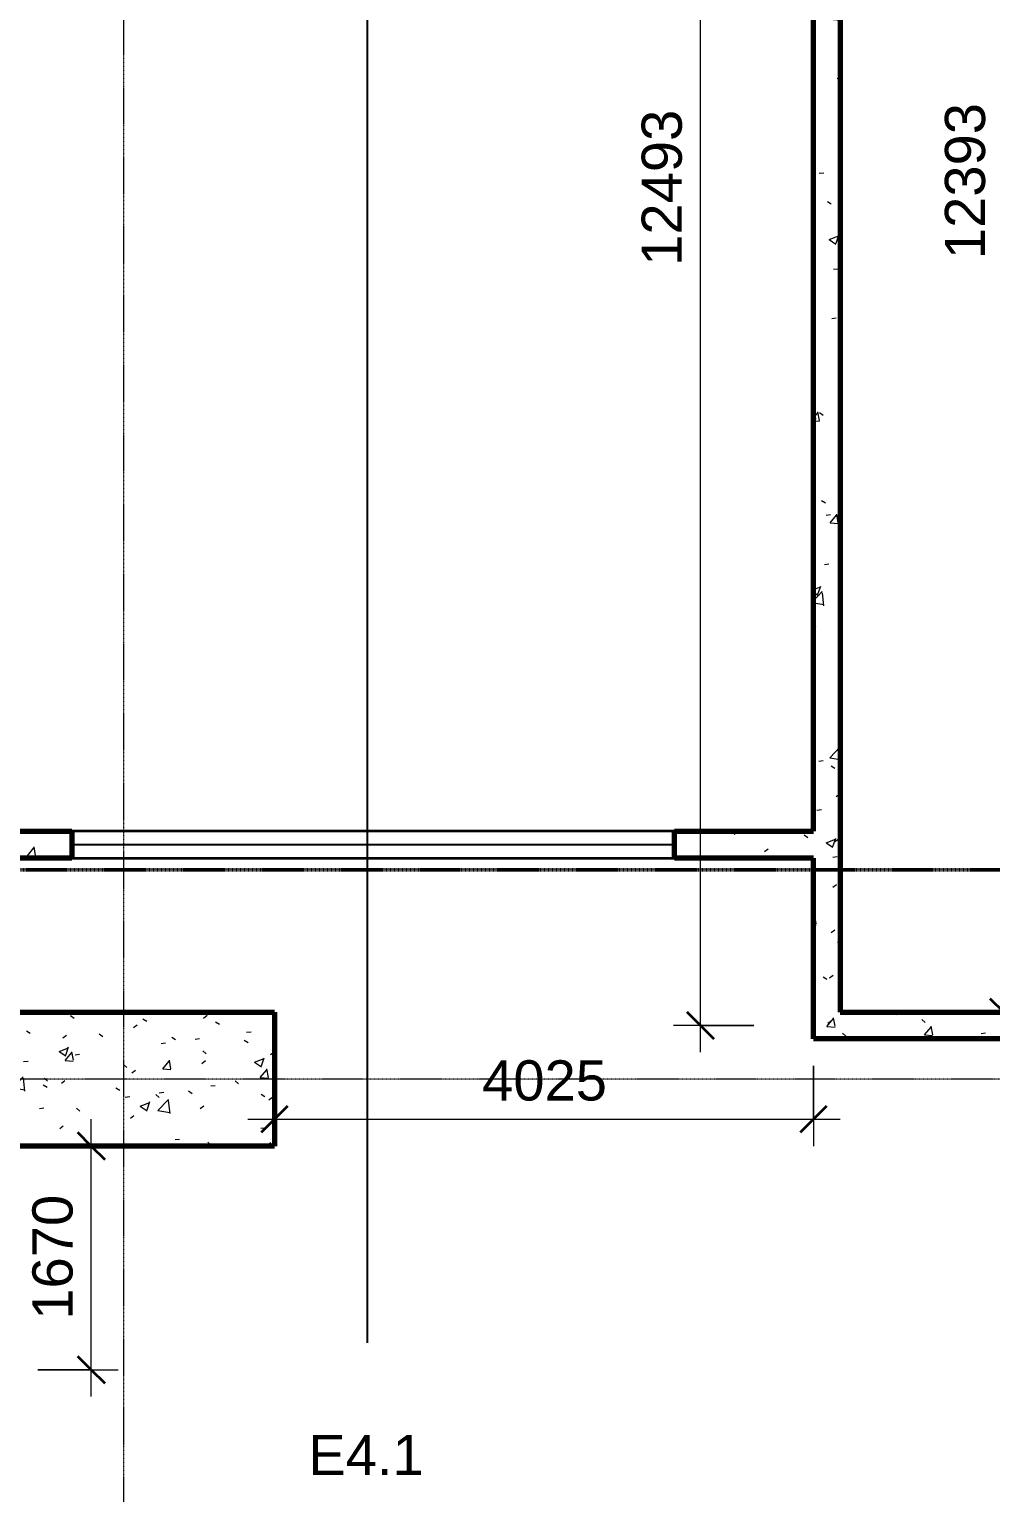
# Model space of a CAD drawing. Header units: millimetres. Extents: x -920221 to -841619, y -18676 to 22445.
# Drawn here: x -893588 to -886408, y 491 to 11415 of the extents above; entities that cross this region are included whole.
import ezdxf

# ---------------------------------------------------------------- set-up
doc = ezdxf.new("R2010")
doc.units = ezdxf.units.MM
doc.linetypes.add('DPA_Grid _ Level 100', pattern=[10, 5.5, -1.6, 1.3, -1.6])
for name, color, linetype, lineweight in [('A-ANNO-DIMS', 1, 'Continuous', 9), ('A-ANNO-DIMS-100', 1, 'Continuous', 9), ('A-COLS', 5, 'Continuous', 70), ('A-COLS-E', 1, 'Continuous', 35), ('A-DOOR-E', 2, 'Continuous', 25), ('A-ROOM-IDEN', 3, 'Continuous', 25), ('A-WALL', 5, 'Continuous', 35), ('A-WALL-PATT', 1, 'Continuous', 35), ('G-ANNO-SECL', 3, 'Continuous', 9), ('S-GRID', 251, 'Continuous', 9), ('WALL-E', 2, 'Continuous', 35)]:
    doc.layers.add(name, color=color, linetype=linetype, lineweight=lineweight)
doc.styles.add('Arial_2', font='arial.ttf', dxfattribs={"height": 300})
doc.dimstyles.new('DPA-DIM-3_0_T-T', dxfattribs={"dimscale": 304.8, "dimtxt": 306.07782, "dimasz": 0.656168, "dimexe": 0.656168, "dimexo": 0.0625, "dimgap": 0.164042, "dimtad": 1, "dimdec": 0, "dimzin": 0, "dimdsep": 46, "dimtxsty": 'Arial_2', "dimblk1": 'OBLIQUE', "dimblk2": 'OBLIQUE', "dimsah": 1, "dimcen": 0.09, "dimdle": 0.656168, "dimadec": 8, "dimazin": 0, "dimtfac": 1, "dimtdec": 4, "dimtix": 1, "dimtmove": 0, "dimatfit": 3, "dimfxl": 1.312336, "dimfxlon": 1, "dimtvp": 1, "dimtolj": 1, "dimtzin": 0, "dimarcsym": 2})
pattern_1 = [(50, (0, 0), (728.7365, -63.75582), [76.2, -838.2]), (355, (0, 0), (-140.9716, 764.2276), [60.96, -670.56]), (100.451, (60.7, -5.3), (587.77, 700.46675), [64.76, -712.36]), (46.184, (0, 203.2), (1084.3162, -168.171), [114.3, -1257.3]), (96.636, (90.4, 189.2), (949.6099, 989.7098), [97.14, -1068.54]), (351.184, (0, 203.2), (949.6206, 989.7012), [91.44, -1005.84]), (21, (101.6, 152.4), (606.45787, -409.06057), [76.2, -838.2]), (326, (101.6, 152.4), (247.20834, 736.7529), [60.96, -670.56]), (71.451, (152.14, 118.3), (853.66825, 327.68547), [64.76, -712.36]), (37.5, (0, 0), (12.35469, 338.22012), [33.528, -628.904, 33.528, -647.192, -673.1]), (37.5, (0, 0), (12.35469, 338.22012), [-1343.152, 33.528, -639.572]), (7.5, (0, 0), (267.27887, 400.72213), [33.528, -354.584, 33.528, -613.664, -256.54]), (7.5, (0, 0), (267.27887, 400.72213), [-1035.304, 33.528, -223.012]), (327.5, (-226.57, 0), (542.36333, -22.915345), [33.528, -220.472, 33.528, -758.952, -1051.56]), (327.5, (-226.57, 0), (542.36333, -22.915345), [-1046.48, 33.528, -1018.032]), (317.5, (-328.17, 0), (592.51696, 101.7071), [33.528, -296.672, 33.528, -492.76, -746.76]), (317.5, (-328.17, 0), (592.51696, 101.7071), [-856.488, 33.528, -713.232])]

# ---------------------------------------------------------------- blocks, each defined once
blk = doc.blocks.new('vent_grill - vent_grill H4500xW4500-9404040-4280-01 ENLARGED LOWER PLATFORM LEVEL - REFLECTED CEILING PLAN - SHEET 1')
at = {"layer": 'A-DOOR-E'}
blk.add_line((-2250, 0), (2250, 0), dxfattribs=at)
blk = doc.blocks.new('DIMBLOCK20-4280-01 ENLARGED LOWER PLATFORM LEVEL - REFLECTED CEILING PLAN - SHEET 1')
at = {"layer": 'A-ANNO-DIMS-100'}
for p, q in [((-891757, 3679), (-891757, 3079)), ((-891757, 3279), (-891757, 3679)), ((-887732, 3679), (-887732, 3079)), ((-887732, 3279), (-887732, 3679)), ((-891957, 3279), (-887532, 3279))]:
    blk.add_line(p, q, dxfattribs=at)
at = {"layer": 'A-ANNO-DIMS-100', "lineweight": 35}
for p, q in [((-891757, 3279), (-891857, 3179)), ((-891757, 3279), (-891657, 3379)), ((-887732, 3279), (-887832, 3179)), ((-887732, 3279), (-887632, 3379))]:
    blk.add_line(p, q, dxfattribs=at)
at = {"layer": 'A-ANNO-DIMS-100', "color": 0, "insert": (-890206, 3719), "char_height": 300, "width": 1107.53, "attachment_point": 1, "line_spacing_factor": 0.941778, "style": 'Arial_2'}
blk.add_mtext('4025', dxfattribs=at)
blk = doc.blocks.new('_Oblique')
at = {"color": 0, "linetype": 'ByBlock', "lineweight": -2}
blk.add_line((-0.5, -0.5), (0.5, 0.5), dxfattribs=at)
blk = doc.blocks.new('DIMBLOCK21-4280-01 ENLARGED LOWER PLATFORM LEVEL - REFLECTED CEILING PLAN - SHEET 1')
at = {"layer": 'A-ANNO-DIMS-100'}
for p, q in [((-886311, 3879), (-886311, 16672)), ((-886711, 16472), (-886111, 16472)), ((-886311, 16472), (-886711, 16472)), ((-886711, 4079), (-886111, 4079)), ((-886311, 4079), (-886711, 4079))]:
    blk.add_line(p, q, dxfattribs=at)
at = {"layer": 'A-ANNO-DIMS-100', "lineweight": 35}
for p, q in [((-886311, 16472), (-886411, 16572)), ((-886311, 16472), (-886211, 16372)), ((-886311, 4079), (-886411, 4179)), ((-886311, 4079), (-886211, 3979))]:
    blk.add_line(p, q, dxfattribs=at)
at = {"layer": 'A-ANNO-DIMS-100', "color": 0, "insert": (-886750, 9699), "char_height": 300, "width": 1384.41, "attachment_point": 1, "rotation": 90, "line_spacing_factor": 0.941778, "style": 'Arial_2'}
blk.add_mtext('12393', dxfattribs=at)
blk = doc.blocks.new('DIMBLOCK26-4280-01 ENLARGED LOWER PLATFORM LEVEL - REFLECTED CEILING PLAN - SHEET 1')
at = {"layer": 'A-ANNO-DIMS-100'}
for p, q in [((-888576, 3779), (-888576, 16672)), ((-888976, 16472), (-888376, 16472)), ((-888576, 16472), (-888976, 16472)), ((-888176, 3979), (-888776, 3979)), ((-888576, 3979), (-888176, 3979))]:
    blk.add_line(p, q, dxfattribs=at)
at = {"layer": 'A-ANNO-DIMS-100', "lineweight": 35}
for p, q in [((-888576, 16472), (-888676, 16572)), ((-888576, 16472), (-888476, 16372)), ((-888576, 3979), (-888676, 4079)), ((-888576, 3979), (-888476, 3879))]:
    blk.add_line(p, q, dxfattribs=at)
at = {"layer": 'A-ANNO-DIMS-100', "color": 0, "insert": (-889015, 9649), "char_height": 300, "width": 1384.41, "attachment_point": 1, "rotation": 90, "line_spacing_factor": 0.941778, "style": 'Arial_2'}
blk.add_mtext('12493', dxfattribs=at)
blk = doc.blocks.new('DIMBLOCK54-4280-01 ENLARGED LOWER PLATFORM LEVEL - REFLECTED CEILING PLAN - SHEET 1')
at = {"layer": 'A-ANNO-DIMS-100'}
for p, q in [((-893125, 1209), (-893125, 3279)), ((-893525, 3079), (-892925, 3079)), ((-893125, 3079), (-893525, 3079)), ((-893525, 1409), (-892925, 1409)), ((-893125, 1409), (-893525, 1409))]:
    blk.add_line(p, q, dxfattribs=at)
at = {"layer": 'A-ANNO-DIMS-100', "lineweight": 35}
for p, q in [((-893125, 3079), (-893225, 3179)), ((-893125, 3079), (-893025, 2979)), ((-893125, 1409), (-893225, 1509)), ((-893125, 1409), (-893025, 1309))]:
    blk.add_line(p, q, dxfattribs=at)
at = {"layer": 'A-ANNO-DIMS-100', "color": 0, "insert": (-893565, 1783), "char_height": 300, "width": 1107.53, "attachment_point": 1, "rotation": 90, "line_spacing_factor": 0.941778, "style": 'Arial_2'}
blk.add_mtext('1670', dxfattribs=at)

msp = doc.modelspace()

# ---------------------------------------------------------------- hatches: boundary and pattern name
at = {"layer": 'A-COLS-E', "lineweight": 9}
h = msp.add_hatch(dxfattribs=at)
h.set_pattern_fill('FP_1', color=256, style=0, pattern_type=2)
h.set_pattern_definition(pattern_1)
h.paths.add_polyline_path([(-891757.4, 3079), (-891757.4, 4079), (-894007.4, 4079), (-894007.4, 3079)])
at = {"layer": 'A-WALL-PATT', "lineweight": 9}
h = msp.add_hatch(dxfattribs=at)
h.set_pattern_fill('FP_1', color=256, style=0, pattern_type=2)
h.set_pattern_definition(pattern_1)
h.paths.add_polyline_path([(-887532.4, 4079), (-887532.4, 12394), (-887732.4, 12394), (-887732.4, 4079)])
h = msp.add_hatch(dxfattribs=at)
h.set_pattern_fill('FP_1', color=256, style=0, pattern_type=2)
h.set_pattern_definition(pattern_1)
h.paths.add_polyline_path([(-887732.4, 5229), (-887732.4, 5429), (-888769.9, 5429), (-888769.9, 5229)])
h.paths.add_polyline_path([(-893269.9, 5229), (-893269.9, 5429), (-894307.4, 5429), (-894307.4, 5229)])
h = msp.add_hatch(dxfattribs=at)
h.set_pattern_fill('FP_1', color=256, style=0, pattern_type=2)
h.set_pattern_definition(pattern_1)
h.paths.add_polyline_path([(-884562.4, 3879), (-884562.4, 4079), (-887732.4, 4079), (-887732.4, 3879), (-885640.2, 3879)])

# ---------------------------------------------------------------- linework, layer by layer
at = {"layer": 'A-COLS'}
for p, q in [((-894007.4, 4079), (-891757.4, 4079)), ((-891757.4, 4079), (-891757.4, 3079)), ((-891757.4, 3079), (-894007.4, 3079))]:
    msp.add_line(p, q, dxfattribs=at)
at = {"layer": 'A-ROOM-IDEN'}
msp.add_line((-891065.2, 13940.9), (-891065.2, 1610.4), dxfattribs=at)
at = {"layer": 'A-WALL', "color": 7, "lineweight": 70}
for p, q in [((-887732.4, 5429), (-887732.4, 12394)), ((-887532.4, 12194), (-887532.4, 4079)), ((-894307.4, 5429), (-893269.9, 5429)), ((-893269.9, 5429), (-893269.9, 5329)), ((-888769.9, 5429), (-887732.4, 5429)), ((-888769.9, 5329), (-888769.9, 5429)), ((-893269.9, 5329), (-893269.9, 5229)), ((-888769.9, 5229), (-888769.9, 5329)), ((-893269.9, 5229), (-894307.4, 5229)), ((-887732.4, 5229), (-888769.9, 5229)), ((-887732.4, 4079), (-887732.4, 5229)), ((-887732.4, 3879), (-887732.4, 4079)), ((-887532.4, 4079), (-884562.4, 4079)), ((-884562.4, 3879), (-887732.4, 3879))]:
    msp.add_line(p, q, dxfattribs=at)
at = {"layer": 'G-ANNO-SECL', "linetype": 'DPA_Grid _ Level 100', "lineweight": 50}
msp.add_line((-918383.5, 5139.9), (-844553.5, 5139.9), dxfattribs=at)
at = {"layer": 'S-GRID', "linetype": 'DPA_Grid _ Level 100'}
for p, q in [((-892882.4, -17805.7), (-892882.4, 20540.3)), ((-846157.4, 3579), (-918895.3, 3579))]:
    msp.add_line(p, q, dxfattribs=at)
at = {"layer": 'WALL-E'}
for p, q in [((-888769.9, 5429), (-893269.9, 5429)), ((-893269.9, 5429), (-893269.9, 5229)), ((-888769.9, 5229), (-888769.9, 5429)), ((-893269.9, 5229), (-888769.9, 5229))]:
    msp.add_line(p, q, dxfattribs=at)

# ---------------------------------------------------------------- block references
at = {"layer": 'A-DOOR-E'}
msp.add_blockref('vent_grill - vent_grill H4500xW4500-9404040-4280-01 ENLARGED LOWER PLATFORM LEVEL - REFLECTED CEILING PLAN - SHEET 1', (-891019.9, 5329), dxfattribs=at)

# ---------------------------------------------------------------- texts
at = {"layer": 'A-ROOM-IDEN', "lineweight": 9, "insert": (-891504.8, 923), "char_height": 300, "width": 1066.244, "attachment_point": 1, "style": 'Arial_2'}
msp.add_mtext('E4.1', dxfattribs=at)

# ---------------------------------------------------------------- dimensions: what is measured, and where the dimension line sits
at = {"layer": 'A-ANNO-DIMS'}
for base, p1, p2, override, picture, middle in [((-888575.6, 16472), (-888175.6, 3979), (-888975.6, 16472), {"dimpost": '<>', "dimfxl": 12518.585954}, 'DIMBLOCK26-4280-01 ENLARGED LOWER PLATFORM LEVEL - REFLECTED CEILING PLAN - SHEET 1', (-888778.8, 10225.5)), ((-886310.7, 16472), (-886710.7, 4079), (-886710.7, 16472), {"dimpost": '<>', "dimfxl": 12392.998011}, 'DIMBLOCK21-4280-01 ENLARGED LOWER PLATFORM LEVEL - REFLECTED CEILING PLAN - SHEET 1', (-886514, 10275.5)), ((-893125.3, 3079), (-893525.3, 1409), (-893525.3, 3079), {"dimpost": '<>', "dimfxl": 1670.002995}, 'DIMBLOCK54-4280-01 ENLARGED LOWER PLATFORM LEVEL - REFLECTED CEILING PLAN - SHEET 1', (-893328.5, 2244))]:
    dim = msp.add_linear_dim(base=base, p1=p1, p2=p2, angle=90, dimstyle='DPA-DIM-3_0_T-T', override=override, dxfattribs=at)
    dim.commit()
    dim.dimension.update_dxf_attribs({"geometry": picture, "text_midpoint": middle})
dim = msp.add_linear_dim(base=(-887732.4, 3279.2), p1=(-891757.4, 3679.2), p2=(-887732.4, 3679.2), dimstyle='DPA-DIM-3_0_T-T', override={"dimpost": '<>', "dimfxl": 4024.999993}, dxfattribs=at)
dim.commit()
dim.dimension.update_dxf_attribs({"geometry": 'DIMBLOCK20-4280-01 ENLARGED LOWER PLATFORM LEVEL - REFLECTED CEILING PLAN - SHEET 1', "text_midpoint": (-889744.9, 3482.4)})

doc.saveas('drawing.dxf')
